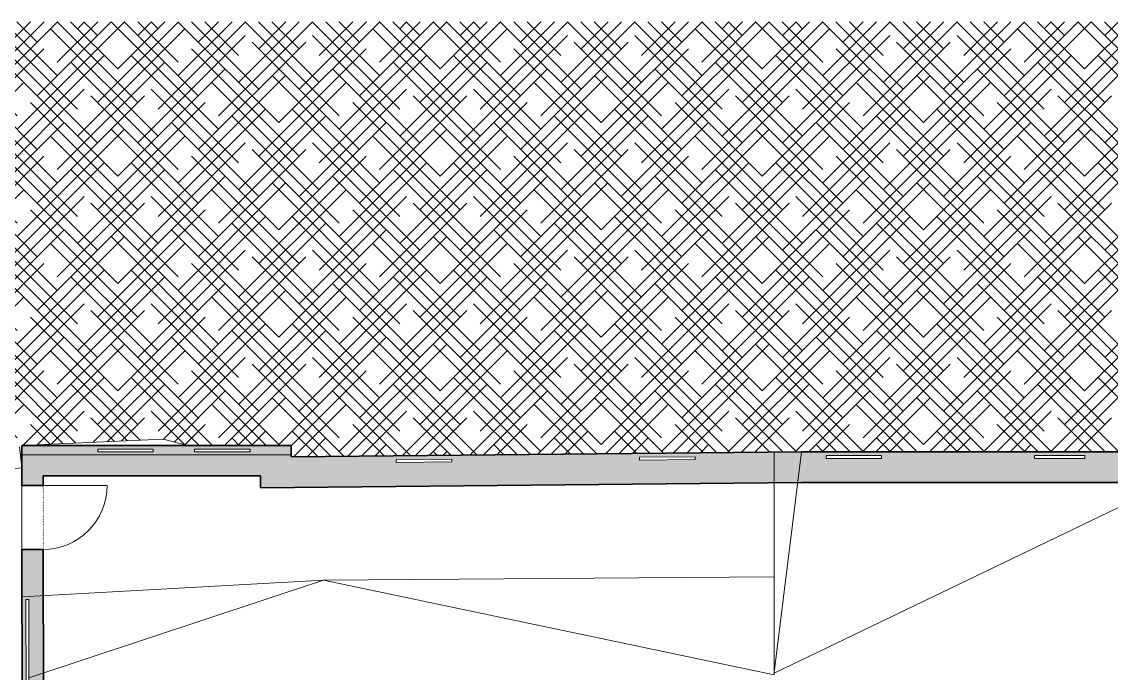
# Model space of a CAD drawing. Header units: millimetres. Extents: x -34429 to 28571, y -26634 to 14701.
# Drawn here: x -13429 to 9702, y 859 to 14701 of the extents above; entities that cross this region are included whole.
import ezdxf

# ---------------------------------------------------------------- set-up
doc = ezdxf.new("R2010")
doc.units = ezdxf.units.MM
doc.linetypes.add('Über Schnittebene 1', pattern=[1, 0, -1])
for name, color, linetype, lineweight in [('A-DOOR', 31, 'Continuous', 9), ('A-FLOR', 192, 'Continuous', 9), ('A-GLAZ', 151, 'Continuous', 9), ('A-WALL', 113, 'Continuous', 9), ('A-WALL-PATT', 111, 'Continuous', 35), ('C-TOPO', 7, 'Continuous', 9), ('C-TOPO-MAJR', 7, 'Continuous', 9)]:
    doc.layers.add(name, color=color, linetype=linetype, lineweight=lineweight)

# ---------------------------------------------------------------- blocks, each defined once
blk = doc.blocks.new('Drehflügel 1-flg - Variabel - Drehflügel 1-flg - Variabel-531033-Erdgeschoss ÖG')
at = {"layer": 'A-DOOR', "linetype": 'Über Schnittebene 1'}
for p, q in [((680, 211), (-680, 211)), ((-680, -239), (680, -239))]:
    blk.add_line(p, q, dxfattribs=at)
at = {"layer": 'A-DOOR'}
blk.add_line((680, -1599), (680, -239), dxfattribs=at)
blk.add_arc((680, -239), 1360, 180, 270, dxfattribs=at)
blk = doc.blocks.new('Fenster 1-flg - Variabel - Fenster 1-flg - Variabel-531736-Erdgeschoss ÖG')
at = {"layer": 'A-GLAZ'}
for p, q in [((-590, 185), (-590, 245)), ((-590, 245), (590, 245)), ((590, 245), (590, 185)), ((590, 185), (-590, 185))]:
    blk.add_line(p, q, dxfattribs=at)
blk = doc.blocks.new('Fenster 1-flg - Variabel - Fenster 1-flg - Variabel-531891-Erdgeschoss ÖG')
at = {"layer": 'A-GLAZ'}
for p, q in [((-590, 185), (-590, 245)), ((-590, 245), (590, 245)), ((590, 245), (590, 185)), ((590, 185), (-590, 185))]:
    blk.add_line(p, q, dxfattribs=at)
blk = doc.blocks.new('Fenster 1-flg - Variabel - Fenster 1-flg - Variabel-532345-Erdgeschoss ÖG')
at = {"layer": 'A-GLAZ'}
for p, q in [((-536, 185), (-536, 245)), ((-536, 245), (536, 245)), ((536, 245), (536, 185)), ((536, 185), (-536, 185))]:
    blk.add_line(p, q, dxfattribs=at)
blk = doc.blocks.new('Fenster 1-flg - Variabel - Fenster 1-flg - Variabel-535240-Erdgeschoss ÖG')
at = {"layer": 'A-GLAZ'}
for p, q in [((-970, -85), (970, -85)), ((-970, -145), (-970, -85)), ((970, -145), (-970, -145)), ((970, -85), (970, -145))]:
    blk.add_line(p, q, dxfattribs=at)

msp = doc.modelspace()

# ---------------------------------------------------------------- hatches: boundary and pattern name
at = {"layer": 'A-WALL-PATT', "lineweight": 9, "transparency": 33554585}
h = msp.add_hatch(color=256, dxfattribs=at)
h.paths.add_polyline_path([(-12960, -4567), (-12962, -3850), (-13412, -3851), (-13410, -4565)], flags=0)
h.paths.add_polyline_path([(-13417, -832), (-12967, -832), (-12975, 3488), (-13425, 3488), (-13418, -287)], flags=0)
h.paths.add_polyline_path([(-13340, 483), (-13343, 2423), (-13283, 2423), (-13280, 483), (-13283, 483)], flags=0)
h.paths.add_polyline_path([(-13428, 4848), (-12978, 4848), (-12979, 5701), (-13429, 5701), (-13428, 5225)], flags=0)
h = msp.add_hatch(color=256, dxfattribs=at)
h.paths.add_polyline_path([(-8581, 5051), (-8363, 5051), (-8363, 5701), (-12979, 5701), (-12978, 5051), (-8641, 5051)], flags=0)
h.paths.add_polyline_path([(-8581, 5561), (-9761, 5561), (-9761, 5621), (-8581, 5621)], flags=0)
h.paths.add_polyline_path([(-10698, 5561), (-11818, 5561), (-11818, 5621), (-10638, 5621), (-10638, 5561)], flags=0)
msp.add_hatch(color=256, dxfattribs=at).paths.add_polyline_path([(-8363, 4799), (-7713, 4806), (-7713, 5701), (-8363, 5701), (-8363, 5051)], flags=0)
h = msp.add_hatch(color=256, dxfattribs=at)
h.paths.add_polyline_path([(-7713, 4806), (3129, 4912), (3126, 5562), (-7713, 5456)], flags=0)
h.paths.add_polyline_path([(-5481, 5338), (-5481, 5398), (-4301, 5409), (-4301, 5349), (-5421, 5338)], flags=0)
h.paths.add_polyline_path([(-314, 5388), (-315, 5448), (865, 5460), (866, 5400), (-255, 5389)], flags=0)
h = msp.add_hatch(color=256, dxfattribs=at)
h.paths.add_polyline_path([(12309, 4912), (12309, 5562), (3126, 5562), (3129, 4912), (11629, 4912)], flags=0)
h.paths.add_polyline_path([(8132, 5422), (8072, 5422), (8072, 5482), (9144, 5482), (9144, 5422), (9084, 5422)], flags=0)
h.paths.add_polyline_path([(4767, 5422), (3647, 5422), (3647, 5482), (4827, 5482), (4827, 5422)], flags=0)
at = {"layer": 'C-TOPO'}
h = msp.add_hatch(dxfattribs=at)
h.set_pattern_fill('FP_1', color=256, style=0, pattern_type=2)
h.set_pattern_definition([(45, (5715, 5715), (427.6843, 712.8082), [3225.8, -1612.9]), (135, (5715, 5715), (427.6843, -712.8082), [3225.8, -1612.9])])
h.paths.add_polyline_path([(22571, -12949), (24862, -12932), (25571, -12619), (27821, -12299), (28293, -12252), (28571, -12152), (28571, 14701), (-34429, 14701), (-34429, -3171), (-34273, -3230), (-34204, -3299), (-31429, -4562), (-30644, -4713), (-30247, -4784), (-29625, -5256), (-28956, -5579), (-28429, -5736), (-25621, -6330), (-25468, -6354), (-25429, -6415), (-25289, -6341), (-25279, -6299), (-23696, -5032), (-22429, -4399), (-21995, -4392), (-21687, -3855), (-20961, -3021), (-20872, -2918), (-20124, -2520), (-19974, -2421), (-19641, -2233), (-19429, -2445), (-19324, -2393), (-19343, -2338), (-19359, -1566), (-19429, -1527), (-19714, -1278), (-19660, -840), (-19429, -530), (-18406, -836), (-17759, -702), (-16937, 2), (-16830, 838), (-16691, 2720), (-16644, 3444), (-16636, 4011), (-16636, 4385), (-16595, 4773), (-16579, 5100), (-16470, 5082), (-16379, 5133), (-15758, 5187), (-15032, 5358), (-13427, 5701), (-10429, 5829), (-9909, 5701), (-7713, 5701), (-7713, 5456), (3126, 5562), (12309, 5562), (12309, 4909), (12989, 5103), (13571, 5422), (14100, 4885), (14271, 4188), (14790, 2521), (14981, 2126), (17033, 2126), (17033, -6523), (17348, -6523), (17356, -6848), (17458, -6922), (20832, -6507), (20832, -12931), (21717, -12890), (21796, -12896)], flags=0)

# ---------------------------------------------------------------- linework, layer by layer
at = {"layer": 'A-FLOR'}
for p, q in [((2547, 2905), (2547, 5556)), ((-13429, 5501), (-7713, 5501)), ((-13425, 3488), (-13428, 4848)), ((-13423, 2484), (-7023, 2835)), ((-7023, 2835), (2549, 2905)), ((2549, 2905), (2549, 825))]:
    msp.add_line(p, q, dxfattribs=at)
at = {"layer": 'A-FLOR', "lineweight": 18}
for p, q in [((2549, 875), (3126, 5562)), ((2549, 860), (12309, 5562)), ((-13280, 764), (-7023, 2835)), ((-7023, 2835), (2549, 825))]:
    msp.add_line(p, q, dxfattribs=at)
at = {"layer": 'A-WALL'}
for p, q in [((-13475, 5672), (-13428, 5225)), ((-13428, 5225), (-16309, 4922))]:
    msp.add_line(p, q, dxfattribs=at)
at = {"layer": 'A-WALL', "color": 7, "lineweight": 35}
for p, q in [((-13429, 5701), (-13428, 4848)), ((-7713, 5701), (-13429, 5701)), ((-7713, 5456), (-7713, 5701)), ((3126, 5562), (-7713, 5456)), ((12309, 5562), (3126, 5562)), ((-12978, 4848), (-12978, 5051)), ((-12978, 5051), (-8363, 5051)), ((-8363, 5051), (-8363, 4799)), ((-8363, 4799), (3129, 4912)), ((3129, 4912), (11629, 4912)), ((-13428, 4848), (-12978, 4848)), ((-12975, 3488), (-13425, 3488)), ((-13425, 3488), (-13417, -832)), ((-12967, -832), (-12975, 3488))]:
    msp.add_line(p, q, dxfattribs=at)
at = {"layer": 'C-TOPO'}
for p, q in [((-10429, 5829), (-13427, 5701)), ((-10429, 5829), (-13427, 5701)), ((-9909, 5701), (-10429, 5829)), ((-9909, 5701), (-10429, 5829)), ((-13429, 5701), (-13429, 5701)), ((-13429, 5701), (-13429, 5701)), ((-13427, 5701), (-13429, 5701)), ((-13429, 5701), (-13428, 5072)), ((-13429, 5701), (-13429, 5701)), ((-13429, 5701), (-13429, 5699)), ((-13429, 5701), (-13427, 5701)), ((-13429, 5701), (-13429, 5501)), ((-13429, 5701), (-13428, 5072)), ((-13429, 5701), (-13429, 5701)), ((-13429, 5701), (-13429, 5701)), ((-13429, 5701), (-13427, 5701)), ((-13427, 5701), (-13429, 5701)), ((-13429, 5501), (-13429, 5701)), ((-13429, 5699), (-13428, 5070)), ((-10429, 5701), (-13427, 5701)), ((-13427, 5701), (-12979, 5701)), ((-10429, 5701), (-13427, 5701)), ((-12979, 5701), (-13427, 5701)), ((-12979, 5701), (-10429, 5701)), ((-11219, 5701), (-12979, 5701)), ((-9909, 5701), (-11219, 5701)), ((-9909, 5701), (-10429, 5701)), ((-10429, 5701), (-9909, 5701)), ((-10429, 5701), (-9909, 5701)), ((-9909, 5701), (-7713, 5701)), ((-7713, 5701), (-9909, 5701)), ((-7713, 5701), (-9909, 5701)), ((-7713, 5701), (-7713, 5501)), ((-7713, 5701), (-7713, 5691)), ((-7713, 5501), (-7713, 5701)), ((-7713, 5691), (-7713, 5456)), ((3126, 5562), (-6817, 5465)), ((1571, 5547), (3126, 5562)), ((1736, 5548), (3126, 5562)), ((3292, 5562), (3126, 5562)), ((3292, 5562), (4571, 5562)), ((4940, 5562), (4571, 5562)), ((4940, 5562), (7571, 5562)), ((7994, 5562), (7571, 5562)), ((7994, 5562), (10603, 5562)), ((-7713, 5501), (-7713, 5456)), ((-7713, 5456), (-7713, 5501)), ((-7598, 5457), (-7713, 5456)), ((-7598, 5457), (-4429, 5488)), ((-6817, 5465), (-4429, 5488)), ((-4429, 5488), (-1429, 5517)), ((-4173, 5491), (-4429, 5488)), ((-4173, 5491), (-1429, 5517)), ((-1429, 5517), (1571, 5547)), ((-1017, 5521), (-1429, 5517)), ((-1017, 5521), (1571, 5547)), ((1736, 5548), (1571, 5547))]:
    msp.add_line(p, q, dxfattribs=at)
at = {"layer": 'C-TOPO-MAJR', "flags": 128}
msp.add_lwpolyline([(-13456, 5489), (-13429, 5491), (-13429, 5491)], dxfattribs=at)

# ---------------------------------------------------------------- block references
at = {"layer": 'A-DOOR', "rotation": 90.10597185268334}
msp.add_blockref('Drehflügel 1-flg - Variabel - Drehflügel 1-flg - Variabel-531033-Erdgeschoss ÖG', (-13216, 4168), dxfattribs=at)
at = {"layer": 'A-GLAZ'}
for name, p in [('Fenster 1-flg - Variabel - Fenster 1-flg - Variabel-531736-Erdgeschoss ÖG', (-11228, 5376)), ('Fenster 1-flg - Variabel - Fenster 1-flg - Variabel-531736-Erdgeschoss ÖG', (-9171, 5376)), ('Fenster 1-flg - Variabel - Fenster 1-flg - Variabel-531891-Erdgeschoss ÖG', (4237, 5237)), ('Fenster 1-flg - Variabel - Fenster 1-flg - Variabel-532345-Erdgeschoss ÖG', (8608, 5237))]:
    msp.add_blockref(name, p, dxfattribs=at)
for name, p, rotation in [('Fenster 1-flg - Variabel - Fenster 1-flg - Variabel-531891-Erdgeschoss ÖG', (-4889, 5158), 0.5610122006978652), ('Fenster 1-flg - Variabel - Fenster 1-flg - Variabel-531891-Erdgeschoss ÖG', (278, 5209), 0.5610122006978652), ('Fenster 1-flg - Variabel - Fenster 1-flg - Variabel-535240-Erdgeschoss ÖG', (-13196, 1453), 270.1059718526833)]:
    msp.add_blockref(name, p, dxfattribs=dict(at, rotation=rotation))

doc.saveas('drawing.dxf')
